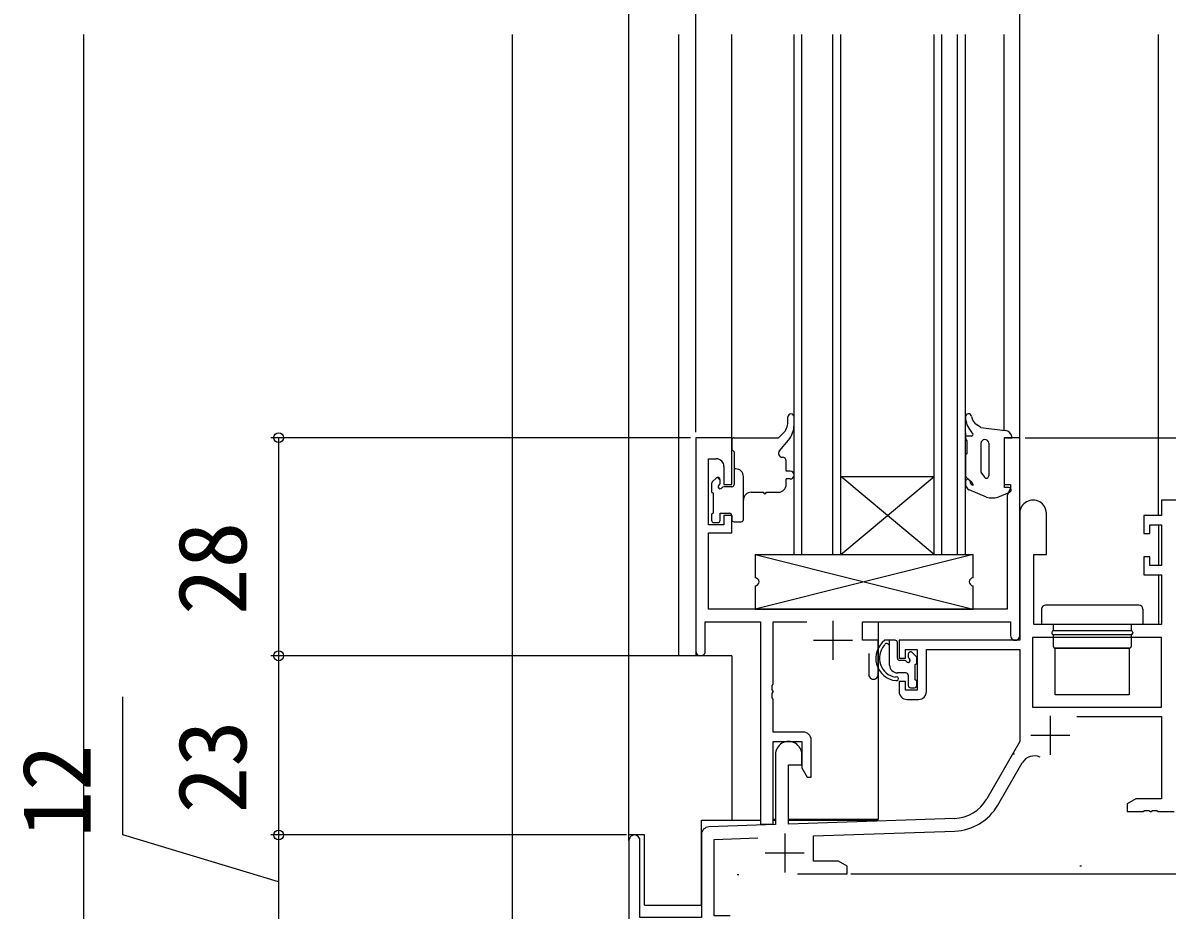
# Model space of a CAD drawing. Units: millimetres, scale not verified. Extents: x -525 to 525, y -783 to 779.
# Drawn here: x 45.2 to 192.1, y 82.2 to 196.1 of the extents above; entities that cross this region are included whole.
import ezdxf
from ezdxf.enums import TextEntityAlignment as Align

# ---------------------------------------------------------------- set-up
doc = ezdxf.new("R2010")
doc.units = ezdxf.units.MM
doc.header["$LTSCALE"] = 4
for name, color, linetype in [('0-2_YKK_11', 7, 'Continuous'), ('0-3_YKK_12', 2, 'Continuous'), ('0-4_YKK_13', 4, 'Continuous'), ('0-6_YKK_D', 6, 'Continuous'), ('0-8_YSS_K', 3, 'Continuous')]:
    doc.layers.add(name, color=color, linetype=linetype)
doc.styles.add('ＭＳ ゴシック', font='')
doc.styles.get('ＭＳ ゴシック').set_extended_font_data('MS Gothic')

msp = doc.modelspace()

# ---------------------------------------------------------------- linework, layer by layer
at = {"layer": '0-2_YKK_11'}
for p, q in [((149.2, 119.301), (149.2, 114.301)), ((146.7, 116.801), (151.7, 116.801)), ((153.8, 115.101), (153.8, 112.401)), ((158.7, 109.2), (160.2, 109.2)), ((177.1, 107.1), (177.1, 102.1)), ((174.6, 104.6), (179.6, 104.6)), ((170.357, 95.617), (173.494, 101.048)), ((143, 92), (143, 87)), ((140.5, 89.5), (145.5, 89.5))]:
    msp.add_line(p, q, dxfattribs=at)
for points in [[(135.2, 139.101), (135.2, 136.801), (136.2, 136.801), (136.2, 142.801), (131.6, 142.801), (131.6, 115.401)], [(173.2, 117.401), (173.2, 142.801), (171.2, 142.801), (171.2, 136.801), (172, 136.801), (172, 136.301), (171.57, 135.378), (171.57, 120.801), (133.23, 120.801), (133.23, 130.601), (136.2, 130.601), (136.2, 132.801), (135.2, 132.801), (135.2, 131.601), (133.23, 131.601), (133.23, 140.101), (134.2, 140.101)], [(211.5, 134.8), (191.37, 134.8), (191.37, 132.8), (189.1, 132.8), (189.1, 130.5), (189.9, 130.5), (189.9, 131.6), (191.37, 131.6), (191.37, 126.4), (189.9, 126.4), (189.9, 127.5), (189.1, 127.5), (189.1, 125.2), (191.37, 125.2), (191.37, 118.8)], [(173.2, 133.1), (173.2, 116.8), (157.7, 116.8), (157.7, 114.5), (158.5, 114.5), (158.5, 115.6), (160, 115.6), (160, 110.4), (158.5, 110.4), (158.5, 111.5), (157.7, 111.5), (157.7, 110.2)], [(191.37, 118.8), (175, 118.8), (175, 127.8), (176.6, 127.8), (176.6, 133.1)], [(132.8, 115.401), (132.8, 119.171), (139.87, 119.171), (139.87, 93.201), (141.5, 93.201), (141.5, 103.801), (145.2, 103.801), (145.2, 100.413), (145.9, 99.201), (146.4, 99.201), (146.4, 104.001)], [(145.4, 105.001), (141.5, 105.001), (141.5, 109.242), (141.38, 109.426), (141.38, 109.975), (141.5, 110.159), (141.5, 110.242), (141.38, 110.426), (141.38, 110.975), (141.5, 111.159), (141.5, 119.171), (145.837, 119.171)], [(155, 112.401), (155, 116.801), (153, 116.801), (153, 119.171), (172, 119.171), (172, 117.401)], [(161.2, 110.2), (161.2, 115.6), (173.2, 115.6), (173.2, 103.8), (168.946, 96.432)], [(180.499, 107), (191.37, 107), (191.37, 96.43), (188.091, 96.43), (187, 95.8), (187, 94.8), (189.042, 94.8), (189.225, 94.92), (189.775, 94.92), (189.958, 94.8), (190.042, 94.8), (190.225, 94.92), (190.775, 94.92), (190.958, 94.8), (193, 94.8)], [(141.8, 102.1), (141.8, 93.132), (133.265, 92.834)], [(164.79, 93.935), (143.5, 93.191), (143.5, 100.8), (145.2, 100.8), (145.2, 102.1)], [(132.3, 91.834), (132.3, 81.2), (124.4, 81.2), (124.4, 91.1)], [(136, 81.43), (133.93, 81.43), (133.93, 91.226), (139.567, 91.423)], [(144.65, 86.8), (151, 86.8), (151, 87.8), (149.909, 88.43), (146.7, 88.43), (146.7, 91.672), (164.847, 92.306)], [(123, 91.1), (123, 79.8), (136, 79.8), (136, 75.258), (136.12, 75.075), (136.12, 74.525), (136, 74.342), (136, 70.55)]]:
    msp.add_lwpolyline(points, dxfattribs=at)
msp.add_lwpolyline([(191.37, 117.17), (174.83, 117.17), (174.83, 108.2), (191.37, 108.2)], close=True, dxfattribs=at)
for centre, radius, start, end in [((134.2, 139.101), 1, 0.00001, 89.99999), ((174.9, 133.1), 1.7, 359.99999, 180.00001), ((172.6, 117.401), 0.6, 179.99999, 0.00001), ((132.2, 115.401), 0.6, 179.99999, 0.00001), ((154.4, 112.401), 0.6, 179.99999, 0.00001), ((158.7, 110.2), 1, 180.00001, 269.99999), ((160.2, 110.2), 1, 270.00001, 359.99999), ((145.4, 104.001), 1, 0.00001, 89.99999), ((143.5, 102.1), 1.7, 359.99999, 180.00001), ((175.052, 100.148), 1.8, 65.29866, 149.99999), ((164.616, 98.932), 5, 271.99999, 330), ((164.616, 98.932), 6.63, 272, 330), ((133.3, 91.834), 1, 91.99998, 180), ((123.7, 91.1), 0.7, 359.99999, 180.00001)]:
    msp.add_arc(centre, radius, start, end, dxfattribs=at)
at = {"layer": '0-3_YKK_12'}
for p, q in [((123, 91.101), (123, 194.552)), ((129.4, 114.801), (129.4, 194.552)), ((136.2, 142.301), (136.2, 194.552)), ((144.2, 127.801), (144.2, 194.552)), ((145.2, 127.801), (145.2, 194.552)), ((149.2, 127.801), (149.2, 194.552)), ((150.2, 127.801), (150.2, 194.552)), ((162.2, 127.801), (162.2, 194.552)), ((163.2, 127.801), (163.2, 194.552)), ((165.2, 127.801), (165.2, 194.552)), ((166.2, 127.801), (166.2, 194.552)), ((171.2, 143.726), (171.2, 194.552)), ((173.2, 142.501), (173.2, 194.552)), ((191, 132.801), (191, 194.552)), ((131.6, 142.8), (131.6, 114.8)), ((150.2, 137.801), (162.2, 137.801)), ((150.2, 127.801), (162.2, 137.801)), ((162.2, 127.801), (150.2, 137.801)), ((191, 131.601), (191, 126.4)), ((144.2, 127.801), (166.2, 127.801)), ((191, 125.201), (191, 118.8)), ((155, 119.171), (155, 93.801)), ((136.2, 114.801), (129.4, 114.801)), ((136.2, 114.801), (136.2, 93.801)), ((132.3, 93.7), (139.87, 93.7)), ((141.8, 93.801), (141.5, 93.801)), ((141.5, 93.7), (141.8, 93.7)), ((155, 93.801), (143.5, 93.801)), ((143.5, 93.7), (155, 93.7))]:
    msp.add_line(p, q, dxfattribs=at)
for points in [[(125, 82.8), (132.3, 82.8), (132.3, 93.7)], [(125, 82.8), (125, 91.8), (123, 91.8)]]:
    msp.add_lwpolyline(points, dxfattribs=at)
at = {"layer": '0-4_YKK_13'}
for p, q in [((143.4, 144.797), (143.4, 145.464)), ((144.2, 144.442), (144.2, 145.464)), ((168.2, 144.101), (167.643, 144.478)), ((168.2, 144.101), (171.303, 143.713)), ((136.5, 142.801), (142.2, 142.801)), ((142.2, 142.801), (142.775, 143.345)), ((166.2, 143.409), (166.2, 142.909)), ((167.153, 143.344), (166.929, 143.603)), ((171.2, 142.801), (171.2, 136.401)), ((171.2, 142.801), (172.199, 142.801)), ((136.2, 142.501), (136.2, 141.301)), ((142.319, 141.124), (143.487, 142.5)), ((168.2, 142.064), (168.2, 138.367)), ((169.2, 142.083), (169.2, 137.903)), ((143.2, 138.501), (143.2, 139.801)), ((166.2, 140.448), (166.2, 138.037)), ((136.7, 138.801), (136.5, 138.801)), ((143.7, 138.501), (143.2, 138.501)), ((168.2, 138.367), (168.656, 137.729)), ((133.6, 136.901), (133.6, 135.901)), ((134.188, 137.613), (133.688, 137.113)), ((134.7, 137.345), (134.349, 137.696)), ((134.7, 137.345), (134.349, 137.696)), ((134.7, 137.345), (134.349, 137.696)), ((134.7, 136.962), (134.7, 137.401)), ((137.7, 132.301), (137.7, 137.801)), ((143.7, 137.501), (143.2, 137.501)), ((143.2, 136.801), (143.2, 137.501)), ((166.2, 137.159), (166.2, 136.954)), ((166.37, 137.662), (166.937, 137.164)), ((133.8, 135.701), (133.8, 133.101)), ((136.2, 136.501), (135.161, 136.501)), ((138.7, 135.801), (140.25, 135.801)), ((140.65, 135.801), (142.2, 135.801)), ((168.933, 135.159), (166.694, 136.092)), ((170.382, 135.179), (171.916, 135.824)), ((171.8, 136.401), (171.2, 136.401)), ((169.27, 135.101), (169.995, 135.101)), ((133.6, 132.901), (133.6, 132.201)), ((134.7, 133.101), (135.9, 133.101)), ((134.7, 132.201), (134.7, 133.101)), ((136.2, 132.801), (136.2, 132.301)), ((133.9, 131.901), (134.4, 131.901)), ((136.5, 132.001), (137.4, 132.001)), ((139.2, 127.801), (167.2, 127.801)), ((139.2, 127.801), (167.2, 120.801)), ((139.2, 127.801), (139.2, 124.801)), ((167.2, 124.801), (167.2, 127.801)), ((139.2, 123.801), (139.2, 120.801)), ((167.2, 120.801), (167.2, 123.801)), ((176, 120.801), (176, 118.801)), ((188.5, 121.301), (176.5, 121.301)), ((177.3, 117.801), (177.3, 117.701)), ((177.5, 118.001), (177.5, 118.801)), ((187.5, 118.001), (177.5, 118.001)), ((187.5, 118.801), (187.5, 118.001)), ((187.7, 117.801), (187.7, 117.701)), ((157.17, 116.801), (155.87, 116.801)), ((156.47, 113.601), (156.47, 116.801)), ((157.47, 114.501), (157.47, 116.501)), ((177.5, 116.001), (177.5, 117.501)), ((187.5, 117.501), (177.5, 117.501)), ((187.5, 117.501), (187.5, 116.001)), ((158.87, 115.001), (158.87, 114.662)), ((159.882, 114.713), (159.382, 115.213)), ((177.7, 115.801), (187.3, 115.801)), ((187.25, 115.801), (177.75, 115.801)), ((158.409, 114.201), (157.77, 114.201)), ((159.77, 111.701), (159.77, 113.701)), ((159.97, 113.901), (159.97, 114.501)), ((158.57, 112.601), (157.47, 112.601)), ((158.87, 112.301), (158.87, 111.001)), ((159.17, 110.701), (159.67, 110.701)), ((159.97, 111.001), (159.97, 111.501))]:
    msp.add_line(p, q, dxfattribs=at)
for points in [[(166.978, 143.009), (166.3, 143.009), (166.2, 143.409)], [(136.2, 141.301), (136.5, 141.001), (136.5, 136.801)], [(166.4, 142.409), (166.4, 140.745), (166.326, 140.692)], [(167.2, 127.801), (139.2, 120.801), (167.2, 120.801)], [(189, 120.801), (189, 118.801), (176, 118.801)], [(187.25, 115.801), (187.25, 109.801), (177.75, 109.801), (177.75, 115.801)]]:
    msp.add_lwpolyline(points, dxfattribs=at)
for centre, radius, start, end in [((143.8, 145.464), 0.4, 0, 180), ((166.601, 145.465), 0.4, 7.70331, 182.1673), ((168.484, 145.72), 1.5, 187.70331, 235.88729), ((141.4, 144.797), 2, 313.43233, 0), ((141.2, 144.442), 3, 319.67145, 0), ((169.199, 145.564), 3, 182.1673, 220.81967), ((136.5, 142.501), 0.3, 90, 180), ((166.913, 142.905), 0.713, 179.61373, 223.9941), ((166.979, 143.222), 0.212, 269.97955, 34.99188), ((168.7, 142.064), 0.5, 90, 180), ((168.7, 142.064), 0.5, 2.23715, 90), ((171.202, 142.718), 1, 4.74853, 84.23975), ((142.7, 140.801), 0.5, 139.67145, 270), ((142.7, 139.801), 0.5, 0, 90), ((166.5, 140.448), 0.3, 125.53768, 180), ((136.7, 137.801), 1, 0, 90), ((143.7, 138.001), 0.5, 270, 90), ((133.9, 136.901), 0.3, 135, 180), ((134.4, 137.401), 0.3, 0, 135), ((134.7, 136.501), 0.25, 123.05573, 326.94427), ((134.4, 136.962), 0.3, 303.05573, 0), ((136.2, 136.801), 0.3, 270, 0), ((142.2, 136.801), 1, 270, 0), ((166.7, 138.037), 0.5, 180, 228.72604), ((166.5, 137.159), 0.3, 2.22404, 180), ((167.2, 136.954), 1, 180, 239.61566), ((167.299, 137.19), 0.5, 182.22404, 255.97178), ((166.278, 136.412), 1, 19.81205, 48.72604), ((167.186, 136.739), 0.0348, 257.29357, 19.81205), ((168.9, 137.903), 0.3, 215.55183, 0), ((133.8, 135.901), 0.2, 180, 270), ((135.161, 136.201), 0.3, 90, 146.94427), ((138.7, 134.801), 1, 90, 180), ((140.45, 135.801), 0.2, 180, 0), ((171.8, 136.101), 0.3, 292.81469, 90), ((169.27, 136.101), 1, 250.28453, 270), ((169.995, 136.101), 1, 270, 292.81469), ((133.8, 132.901), 0.2, 90, 180), ((135.9, 132.801), 0.3, 0, 90), ((136.5, 132.301), 0.3, 180, 270), ((137.4, 132.301), 0.3, 270, 0), ((133.9, 132.201), 0.3, 180, 270), ((134.4, 132.201), 0.3, 270, 0), ((139.2, 124.301), 0.5, 270, 90), ((167.2, 124.301), 0.5, 90, 270), ((176.5, 120.801), 0.5, 90, 180), ((188.5, 120.801), 0.5, 0, 90), ((177.5, 117.801), 0.2, 90, 180), ((177.5, 117.701), 0.2, 180, 270), ((187.5, 117.801), 0.2, 0, 90), ((187.5, 117.701), 0.2, 270, 0), ((157.584, 114.48), 2.885, 126.45193, 263.90389), ((157.67, 114.514), 2.504, 139.45806, 259.25217), ((155.61, 116.396), 0.3, 301.6219, 336.95039), ((156.07, 116.201), 0.2, 36.8699, 156.95039), ((156.47, 116.501), 0.3, 216.8699, 270), ((157.17, 116.501), 0.3, 0, 90), ((159.17, 115.001), 0.3, 45, 180), ((159.17, 114.662), 0.3, 180, 236.94427), ((159.67, 114.501), 0.3, 0, 45), ((177.7, 116.001), 0.2, 180, 270), ((187.3, 116.001), 0.2, 270, 0), ((157.47, 113.601), 1, 180, 270), ((157.77, 114.501), 0.3, 180, 270), ((158.409, 113.901), 0.3, 33.05573, 90), ((158.87, 114.201), 0.25, 213.05573, 56.94427), ((159.77, 113.901), 0.2, 270, 0), ((157.348, 111.851), 0.25, 253.6388, 125.58163), ((158.57, 112.301), 0.3, 0, 90), ((159.77, 111.501), 0.2, 0, 90), ((159.17, 111.001), 0.3, 180, 270), ((159.67, 111.001), 0.3, 270, 0)]:
    msp.add_arc(centre, radius, start, end, dxfattribs=at)
at = {"layer": '0-6_YKK_D'}
for p, q in [((123, 92.1), (123, 230.301)), ((131.6, 143.501), (131.6, 230.301)), ((131.6, 143.501), (131.6, 230.301)), ((173.2, 143.501), (173.2, 230.301)), ((173.2, 143.501), (173.2, 230.301)), ((123, 92.1), (123, 200.301)), ((130.9, 142.801), (77, 142.801)), ((78, 142.801), (78, 114.801)), ((173.9, 142.801), (317, 142.801)), ((131.2, 114.801), (77, 114.801)), ((131.2, 114.801), (77, 114.801)), ((78, 114.801), (78, 91.8)), ((122.7, 91.8), (77, 91.8)), ((122.7, 91.8), (77, 91.8)), ((78, 91.8), (78, 79.8)), ((151.5, 86.8), (347, 86.8)), ((151.5, 86.8), (347, 86.8))]:
    msp.add_line(p, q, dxfattribs=at)
msp.add_lwpolyline([(78, 85.8), (58, 91.8), (58, 109.527)], dxfattribs=at)
for centre in [(78, 142.801), (78, 114.801), (78, 114.801), (78, 91.8), (78, 91.8)]:
    msp.add_circle(centre, 0.637, dxfattribs=at)
at = {"layer": '0-8_YSS_K'}
for p, q in [((53, 70.609), (53, 194.552)), ((108, 194.552), (108, 80.307)), ((172.318, 102.224), (172.518, 102.224)), ((136.899, 86.729), (137.099, 86.729)), ((180.895, 87.836), (181.095, 87.836))]:
    msp.add_line(p, q, dxfattribs=at)

# ---------------------------------------------------------------- texts
at = {"layer": '0-6_YKK_D', "style": 'ＭＳ ゴシック'}
for s, p in [('28', (76.5, 120.039)), ('23', (76.5, 94.573)), ('12', (56.5, 91.459))]:
    msp.add_text(s, height=8.798, rotation=90, dxfattribs=at).set_placement(p, align=Align.BOTTOM_LEFT)

doc.saveas('drawing.dxf')
